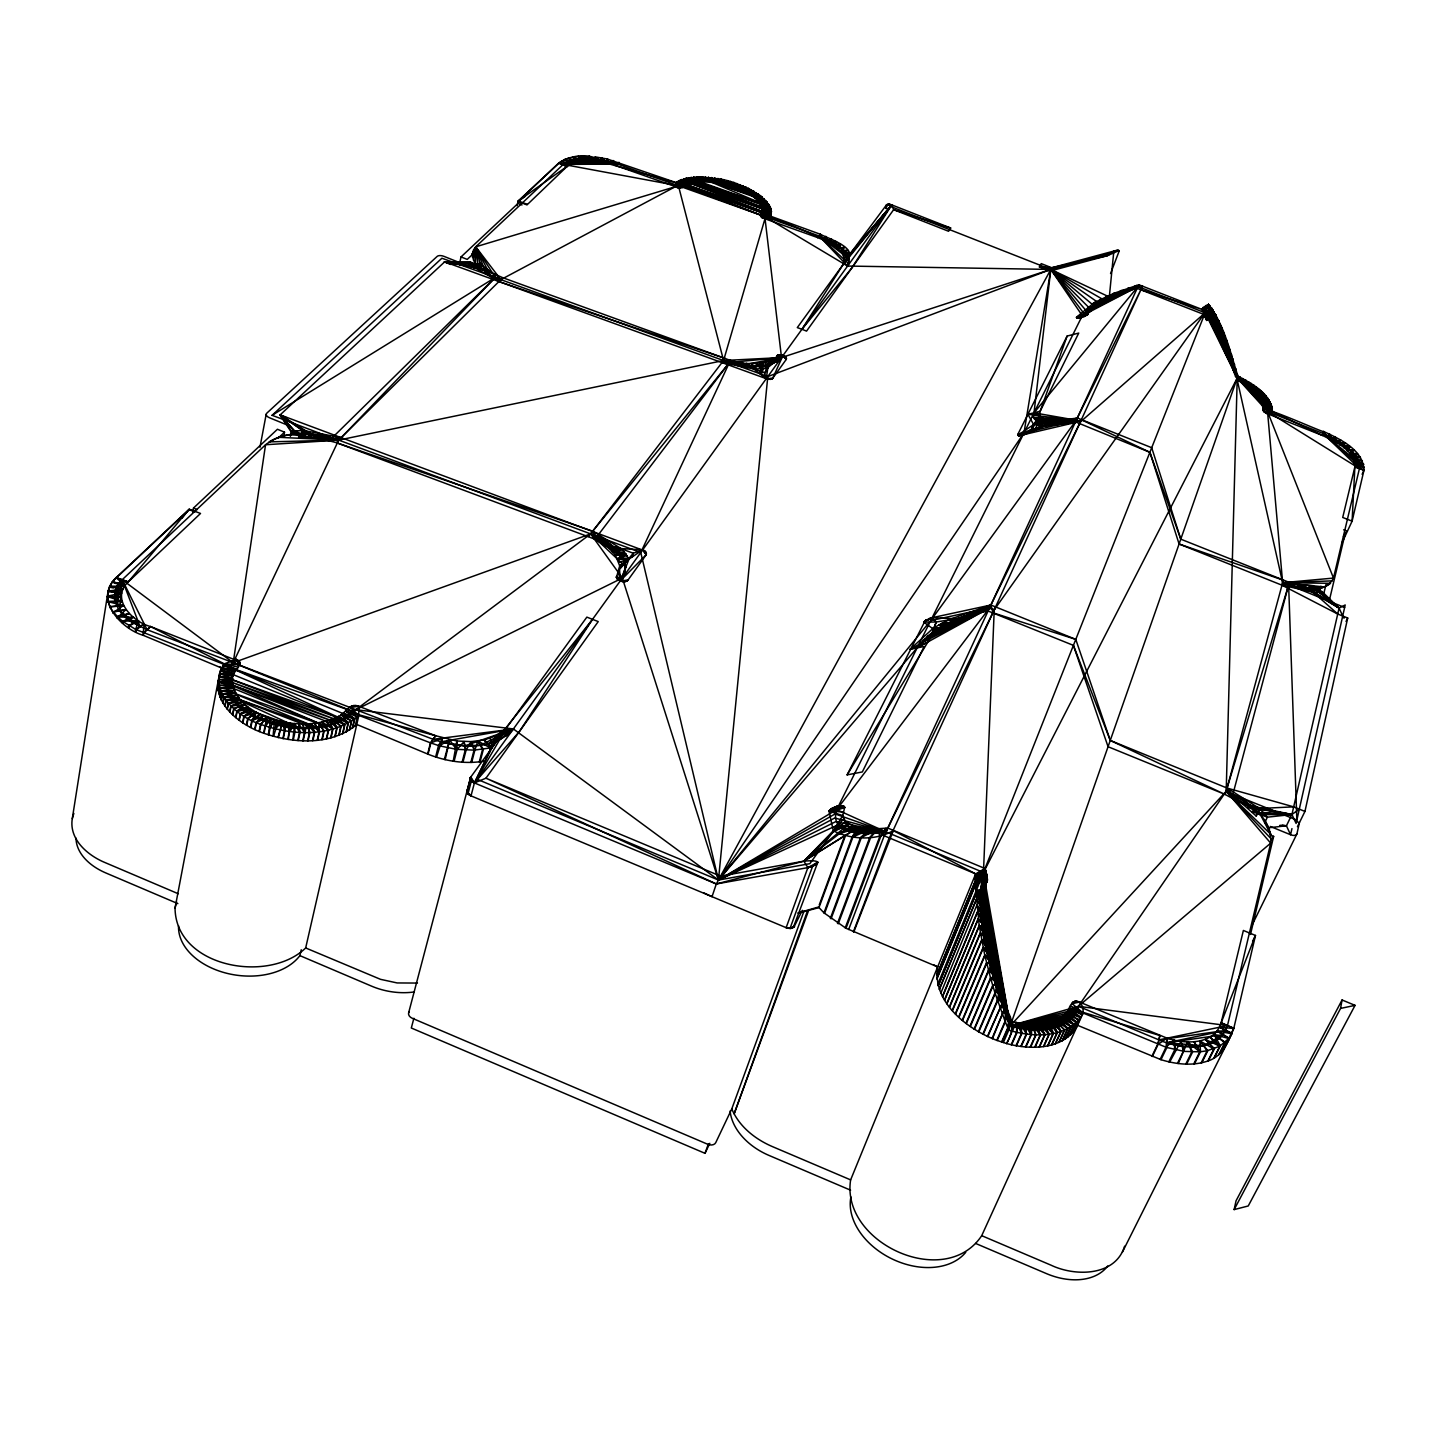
<?xml version="1.0" encoding="UTF-8"?>
<svg xmlns="http://www.w3.org/2000/svg" width="1436" height="1436" viewBox="0 0 1436 1436"><rect width="100%" height="100%" fill="white"/><g stroke="black" fill="none" stroke-linecap="round" stroke-linejoin="round"><path stroke-width="1.5" d="M1003.351 1042.572L1008.772 1030.115L1007.785 1011.698L994.233 970.162L986.658 933.705L984.163 902.741L987.106 876.391M996.781 1040.364L1006.385 1043.469C1012.811 1033.758 1013.942 1021.696 1007.785 1011.698L1005.074 1021.247L996.781 1040.364C967.146 1029.073 932.269 1002.472 937.654 966.913L933.759 964.83M330.298 440.655L341.212 437.621L303.876 430.567L298.616 437.1L317.877 437.926L336.365 442.665L594.253 538.949L608.685 547.888L615.326 554.906L619.706 565.892L616.439 577.434L620.765 581.059L627.64 580.575L646.182 554.763L645.985 552.178M1203.135 307.501C1208.358 330.442 1207.927 317.877 1201.627 309.279L1208.466 304.414L1208.376 318.487L1206.868 320.228M1206.545 319.851L1204.409 314.646L1204.499 306.424L1205.289 317.248L1203.242 307.412M890.625 206.461L1050.811 269.429L1109.31 296.983L1138.012 286.554L1205.145 312.797L1237.222 378.027C1249.858 384.992 1268.885 394.667 1267.521 411.54L1282.653 582.711L1226.2 791.29L1078.382 1006.313C1068.205 1032.681 1033.22 1032.915 1010.316 1025.735L983.463 872.478L886.012 831.911C869.713 835.088 827.962 836.308 836.721 809.617L1082.295 315.687L1089.493 308.166L1109.31 296.983L1113.69 252.539L1050.811 269.429L767.793 376.591L500.859 279.643L490.25 274.976L478.242 266.468L475.567 263.434L475.747 246.812L563.271 164.404C579.282 153.814 600.517 158.911 617.624 164.081L819.076 235.953C830.834 240.817 853.54 249.9 847.581 266.055L764.796 216.585L680.754 183.826L500.859 279.643L338.699 440.098L233.206 662.714C212.061 685.744 240.925 714.464 263.847 720.8C293.213 731.229 332.254 733.509 355.859 709.689L590.645 533.887L723.565 360.526L766.627 213.084L766.716 209.135L764.167 203.481M802.311 910.298L793.982 927.046L790.644 928.446L786.156 927.674L471.008 795.867L474.418 782.925L471.367 780.951L470.38 777.594L586.857 617.121L598.238 621.591L485.942 778.204L474.418 782.925L471.367 780.951L470.272 778.007L471.367 780.951L474.418 782.925L716.313 883.966L807.876 867.631C817.479 865.19 825.233 859.195 803.855 861.169L720.585 876.139L485.942 778.204L716.313 883.966L803.855 861.169L857.723 827.836L870.467 829.218L887.789 828.051L985.024 868.511L987.34 881.076M975.295 875.601L985.024 868.511L987.232 877.306L985.024 868.511L975.672 873.878L974.9 879.047L976.193 890.805L984.198 907.283L976.229 893.587L976.193 890.805L1208.466 304.414C1224.459 325.003 1230.078 351.694 1237.904 376.124L1008.772 1030.115C1033.328 1037.779 1068.905 1038.802 1083.157 1013.062C1083.516 997.248 1070.861 998.433 1068.456 1010.549C1055.209 1027.243 1030.563 1026.56 1011.859 1021.355M1006.385 1043.469C1030.258 1050.183 1064.112 1050.111 1077.574 1025.322L1160.988 1059.678L1166.876 1047.508L1167.019 1038.156L1079.71 1002.131L1074.361 1001.556L1072.189 1003.118M468.818 794.593L471.008 795.867L467.992 793.803L466.88 791.182L467.992 793.803L471.008 795.867L466.915 791.631L470.775 776.84L474.418 782.925L519.455 731.462L592.583 619.275L504.162 730.116L491.974 747.653L474.418 782.925L472.211 781.705M1209.004 318.11L1208.466 304.414L1213.24 320.533L1211.374 307.717L1214.282 321.861L1211.499 307.878L1215.359 323.459L1212.828 309.871L1216.489 325.326L1215.538 314.52L1217.674 327.426L1215.664 314.771L1218.877 329.777L1218.536 320.551L1220.133 332.344L1218.679 320.856L1221.39 335.144L1220.223 324.285L1222.682 338.16L1221.803 327.982L1223.993 341.355L1224.872 335.665L1225.321 344.73L1226.488 339.991L1226.631 348.266L1226.631 340.386L1227.959 351.964L1228.247 344.909L1229.27 355.787L1231.28 353.956L1230.58 359.718L1231.424 354.387L1231.873 363.775L1233.003 359.341L1233.129 367.903L1235.911 369.016L1234.368 372.086L1237.365 374.186L1235.57 376.34C1241.53 386.499 1258.905 389.659 1262.8 403.283C1261.723 408.991 1264.937 417.75 1272.35 411.234C1270.914 393.392 1251.995 383.627 1237.904 376.124L1235.57 376.34C1228.354 359.467 1225.159 327.085 1208.376 318.487L1204.409 314.646L1137.186 288.367C1117.28 293.141 1098.953 303.068 1084.306 316.566M1227.959 351.964L1228.103 344.478M761.277 217.123C758.908 213.425 765.657 207.358 759.931 203.248C750.561 191.526 735.376 186.411 721.231 183.108L721.321 179.177L699.494 176.861L686.121 178.297L675.853 182.731L601.666 161.837C590.447 152.234 570.882 155.052 558.945 162.86L518.199 201.04L517.068 205.725M1006.815 1043.595L1012.272 1031.156L1012.452 1021.534L1011.824 1031.03M1016.652 1027.404L1010.316 1025.735C992.043 977.629 973.393 924.335 983.463 872.478L1237.222 378.027L1222.216 332.972L1214.066 316.62L1208.645 310.75L1205.666 311.738L994.233 609.833L886.012 831.911L874.111 833.167M1263.195 404.683L1272.027 406.962L1263.195 404.683L1272.332 408.614L1263.429 406.029L1272.35 408.775L1263.483 407.339L1322.359 435.431L1323.884 431.59L1327.223 437.513L1329.736 434.103L1331.782 439.793L1335.39 436.939L1336.108 442.27L1345.263 442.988L1340.147 444.909L1349.858 446.434L1343.809 447.691L1350.271 446.775L1347.04 450.563L1354.274 450.348L1349.804 453.453L1360.179 457.169L1352.012 456.343L1360.413 457.528L1353.645 459.161L1363.608 464.079L1354.687 461.871L1364.182 467.274L1355.099 464.42L1363.967 470.218L1354.884 466.844L1342.714 517.463L1352.102 521.178L1363.949 470.362C1363.428 449.647 1339.878 439.075 1323.597 431.464C1326.685 434.444 1246.251 397.431 1266.893 413.514L1322.359 435.431C1335.498 441.57 1354.579 450.096 1354.884 466.844L1352.102 521.178L1341.673 543.472M238.789 660.829L236.312 659.375L224.285 663.827C206.299 690.016 237.263 717.192 260.921 724.444C292.19 735.591 331.931 737.781 358.856 715.397L358.713 706.261L355.554 705.561M483.663 761.206C464.815 764.347 445.25 761.17 427.641 754.026L356.792 724.462C331.213 745.93 293.411 743.561 263.614 733.168C239.902 725.144 208.651 701.522 220.677 673.143M1001.556 1042.015L1007.767 1027.799L1005.074 1021.247L1005.631 1006.169L1000.102 1008.09L987.806 1036.595M983.463 872.478L994.233 609.833L989.512 607.913L930.69 620.603L718.449 880.053L477.075 779.245M1025.95 1046.952L1031.461 1034.548L1031.892 1024.568L1040.256 1034.817L1034.728 1047.221M1077.323 318.02L1076.587 317.159L1094.501 302.493L1113.833 293.321L1138.856 284.741L1201.627 309.279L1141.099 289.785L1138.856 284.741L884.217 835.788L848.658 929.523M1229.701 349.145L1229.27 355.787L1229.844 349.576M453.22 761.188L456.863 741.012L435.646 735.717L358.713 706.261C348.553 702.078 344.532 716.115 335.468 717.659C315.076 726.436 291.508 725.36 270.704 718.61C253.687 712.741 233.368 700.768 232.596 680.646C229.957 672.802 242.181 667.758 239.13 661.188M288.295 739.45L290.593 723.134L287.828 739.396M433.151 739.307L513.388 728.95C493.607 751.1 458.766 748.389 433.151 739.307L147.082 629.704L133.763 623.206L119.655 610.713L122.204 579.731L265.552 444.747C286.231 428.951 315.453 432.326 338.699 440.098L640.761 552.537L718.449 880.053L809.832 863.682L837.816 824.964L886.012 831.911L836.721 809.617L718.449 880.053L513.388 728.95L355.859 709.689L622.344 578.044C633.402 560.004 612.041 542.898 597.017 536.525L729.452 362.464L781.525 357.564L1050.811 269.429L1103.494 299.765L1138.012 286.554L1034.01 412.814L1033.364 417.517C1043.954 428.664 1062.873 421.645 1076.264 420.209L1080.339 421.987L1205.145 312.797M219.493 666.663L223.352 668.763L143.385 635.376C120.875 628.806 93.645 599.009 116.083 577.685L128.235 581.903L200.537 513.46L189.211 509.188L128.235 581.903C110.033 598.83 132.597 622.021 150.565 626.545L239.435 661.565M842.106 805.686L844.673 807.247L842.788 815.612L845.553 821.805L857.723 827.836L852.158 836.865L823.977 912.847L846.001 928.266L937.654 966.913M143.008 635.215L144.156 623.762L135.666 629.417L135.325 631.553M123.442 615.129L133.763 623.206C117.985 615.811 106.461 592.906 122.204 579.731L233.206 662.714L353.848 711.915L343.294 719.598L225.883 677.361L227.211 672.192L233.206 662.714L590.645 533.887L623.188 558.514L625.611 566.735L624.355 574.49M239.848 664.24L239.686 661.942L236.312 659.375L239.417 664.94L239.991 662.714L238.376 660.506L239.848 664.24L236.312 659.375M107.485 596.82L109.8 586.157L124.95 586.301M1008.772 1030.115L1009.975 1017.029L1007.767 1027.799M1205.666 311.738L1237.222 378.027L1267.521 411.54L1323.059 433.475C1337.742 440.349 1358.959 449.881 1359.425 468.567L1333.488 578.08C1324.118 596.245 1297.839 587.988 1282.653 582.711L1235.175 370.667M724.247 179.823L723.888 183.682L721.321 179.177L724.247 179.823L723.888 183.682L727.46 180.631L734.065 182.569L748.73 188.547L760.613 195.852L770.181 206.784L771.401 211.487L770.27 216.405C768.87 220.408 757.239 215.903 763.431 218.236L817.64 237.586C828.141 241.912 848.604 250.079 843.111 264.547L801.952 329.275L797.285 327.605L850.776 253.992L891.756 204.881L950.686 228.037L948.568 231.268L893.641 209.674L891.756 204.881L889.656 204.361M109.8 586.157L122.886 589.173L108.113 591.04L72.285 818.664C68.874 839.432 87.829 855.497 105.151 862.623L178.279 893.748M767.793 376.591L718.449 880.053L837.816 824.964M766.878 210.5L685.475 181.474L682.172 182.964L766.627 213.084L766.878 210.5L687.377 180.864L680.754 183.826L766.214 214.305L764.796 216.585L781.525 357.564C767.937 370.811 746.056 366.485 729.452 362.464L588.401 536.525M268.299 734.783L270.704 718.61L265.104 725.934L263.614 733.168M786.425 359.018C786.12 356.146 782.44 355.123 779.981 354.907C764.401 365.695 743.004 365.893 725 358.39L498.902 281.564L474.311 267.365L469.716 261.783L444.568 261.819L767.237 379.032L772.406 378.709L786.228 359.449L782.423 355.338M1342.714 616.026L1339.088 608.056L1313.707 592.206L1313.366 585.673L1313.204 592.17L1337.724 614.016L1347.704 618.019L1304.947 811.43L1297.444 826.705M1160.988 1059.678C1176.03 1064.309 1192.706 1066.266 1207.855 1060.989C1222.467 1056.573 1228.552 1041.441 1233.757 1028.481L1221.156 1022.809L1243.379 930.456L1255.477 935.446L1221.156 1022.809C1214.3 1045.031 1185.077 1044.403 1167.019 1038.156L1166.014 1047.221L1160.126 1059.391M833.472 242.576L824.192 237.945L841.011 247.854L848.927 258.839L819.076 235.953L848.748 263.847L848.927 258.839L846.289 253.382L841.011 247.854L819.076 235.953L847.581 266.055L1050.811 269.429L1034.01 412.814L1076.264 420.209L1141.782 287.918L891.325 834.352M1233.793 366.018L1237.222 378.027L1226.2 791.29C1246.807 800.426 1272.96 817.533 1270.698 843.147L1227.475 1025.573C1218.087 1053.36 1180.518 1049.375 1158.906 1039.879L1078.382 1006.313L1010.316 1025.735L1006.492 1016.616M219.475 675.925L220.516 670.666L233.942 673.592L220.426 670.917L233.224 675.889L219.6 673.466L175.048 908.037C175.569 967.379 268.568 984.019 305.671 947.957L358.856 715.397L349.792 707.23L353.633 705.579L358.713 706.261L349.792 707.23M233.206 662.714L265.552 444.747L338.699 440.098L723.565 360.526L781.525 357.564L776.517 361.89M768.781 361.28L766.268 378.691L772.568 378.512L782.997 355.536L783.823 355.913M1207.82 319.151L1204.409 314.646L1205.791 305.599M475.567 263.434L473.629 260.383L475.747 246.812L678.438 185.782L723.565 360.526M107.503 597.34L107.61 596.12L121.611 593.104L108.113 591.04M108.149 602.133L107.61 596.622L121.288 597.179L107.61 596.12M108.274 602.671L108.274 601.289L121.898 601.343L121.719 602.492M113.282 587.97L109.495 587.144L112.618 581.544L125.076 585.457L116.083 577.685L189.211 509.188L182.031 518.109M109.98 607.5L108.418 601.81L121.898 601.343L107.61 596.622M110.231 608.02L110.141 606.477L123.46 605.489L112.977 612.795M112.546 582.011L116.298 577.487L128.235 581.903M1019.147 435.718L1075.169 422.579L1075.833 418.289L1077.287 417.966L1151.708 447.709L1180.769 539.164L1288.648 582.136L1299.185 584.847L1313.366 585.673M113.336 613.316L110.392 606.997L123.46 605.489L108.418 601.81M117.088 617.947L125.955 609.582L113.175 611.592M117.555 618.431L117.788 616.995L113.534 612.077L125.955 609.582M122.239 622.847L122.509 621.196L117.788 616.995L129.33 613.513L117.321 616.529M122.814 623.314L123.083 621.644L133.548 617.229L117.788 616.995M128.36 627.406L128.666 625.522L138.52 620.675L135.666 629.417L236.132 669.158L221.736 667.919L220.982 671.474M129.007 627.837L129.33 625.916L138.52 620.675L122.509 621.196L133.548 617.229M622.344 578.044L625.611 566.735L590.645 533.887L622.344 578.044L718.449 880.053L1023.958 433.026L1050.811 269.429L1098.181 302.583L1138.012 286.554L1082.295 315.687L1050.811 269.429L1093.496 305.401L1138.012 286.554L1128.983 289.318M136.043 631.93L136.402 629.776L144.156 623.762M1207.568 304.755L1204.409 314.646L1205.935 305.527M143.385 635.376L143.797 632.971L150.565 626.545L224.285 663.827L237.604 667.058M1272.027 406.962L1262.8 403.283L1270.896 403.642L1262.226 401.847L1269.998 401.865L1261.49 400.375L1269.909 401.685L1260.611 398.885L1267.629 398.185L1259.552 397.377L1267.503 398.023L1258.349 395.851L1266.013 396.174L1257.003 394.326L1262.693 392.602L1255.495 392.8L1262.513 392.441L1253.879 391.274L1260.521 390.592L1252.12 389.784L1258.367 388.761L1250.235 388.294L1256.069 386.948L1248.261 386.84L1253.628 385.171L1246.161 385.404L1248.638 381.904L1243.971 384.022L1248.405 381.743L1241.709 382.676L1243.02 378.673L1239.358 381.384L1240.076 377.165L1236.935 380.127L1239.807 377.022L1236.558 379.948M1009.975 1017.029L1008.018 1028.373L1002.005 1042.159M192.747 512.257L193.483 508.057L277.435 429.256L284.525 432.164L283.664 436.562M1234.152 1209.597L1340.56 1008.413L1342.068 999.977L1355.063 1005.362L1248.243 1205.971L1234.152 1209.597L1236.037 1200.819L1342.068 999.977M982.834 1034.135L997.392 1000.246L999.564 988.596L994.986 992.886L978.383 1031.676M289.498 731.516L286.518 722.541L283.323 738.625M1110.549 273.54L1119.147 251.085L1117.782 250.331M259.97 447.224L266.199 414.25M217.769 684.721L218.739 679.551L232.596 680.646L218.972 676.607L232.776 678.241L219.546 673.735L233.224 675.889M217.841 687.754L218.81 682.244L232.596 680.646L218.757 679.282M218.182 690.536L219.205 685.241L233.009 685.51L219.905 688.239L218.972 693.911M218.236 690.824L219.241 685.51L233.009 685.51L218.828 682.513L232.668 683.069L218.81 682.244M222.49 668.799L223.118 665.496L236.132 669.158L223.262 665.263L222.634 668.566M219.905 696.729L220.947 691.255L233.619 687.97L219.905 688.239M220.013 697.016L221.072 691.524L234.499 690.411L222.311 694.234L221.252 699.817M221.377 700.086L222.454 694.503L235.63 692.852L223.998 697.196L222.903 702.886M1152.318 1056.519L1158.17 1044.331L1159.857 1035.518L1069.874 1008.359L1080.68 1017.37L1074.918 1029.863M223.065 703.155L224.16 697.465L237.03 695.275L223.998 697.196M224.86 705.902L225.99 700.122L238.681 697.645L224.16 697.465M225.057 706.189L226.17 700.373L238.681 697.645M227.139 708.881L228.27 702.994L240.566 699.978L226.17 700.373M227.355 709.151L228.503 703.245L240.566 699.978M229.688 711.807L230.855 705.776L242.702 702.258L228.503 703.245M229.939 712.076L231.106 706.027L242.702 702.258M232.524 714.643L233.727 708.504L245.053 704.466L236.868 711.125L235.63 717.408M232.794 714.913L233.996 708.738L245.053 704.466L231.106 706.027M290.359 436.347L291.4 431.087L280.02 414.842L644.638 550.868M235.935 717.641L237.155 711.358L247.62 706.602L236.868 711.125M294.667 431.662L280.02 414.842L317.302 437.854M295.403 431.644L280.02 414.842L303.211 430.531L324.159 439.075L341.212 437.621M175.048 908.037L176.592 901.952M239.004 720.046L240.261 713.656L250.403 708.648L237.155 711.358M239.309 720.28L240.584 713.871L250.403 708.648M242.594 722.595L243.887 716.043L253.382 710.605L240.584 713.871M242.935 722.811L244.246 716.259L253.382 710.605M302.242 431.644L302.457 430.531L280.02 414.842M769.122 361.172L767.704 368.298L764.49 372.732L766.268 378.691L746.505 363.308M302.996 431.662L303.211 430.531L291.4 431.087L305.24 436.885L303.876 430.567L317.877 437.926M303.66 431.715L303.876 430.567L311.54 437.19M246.418 725L247.764 718.323L256.541 712.435L251.821 720.459L250.456 727.262M246.777 725.216L248.123 718.521L256.541 712.435L244.246 716.259M250.833 727.478L252.215 720.657L259.862 714.177L251.821 720.459M254.693 729.398L256.093 722.452L263.344 715.792L252.215 720.657M255.069 729.578L256.488 722.613L263.344 715.792M72.285 818.664L73.864 813.386M147.082 629.704L122.204 579.731L116.854 606.118L118.757 583.608L114.826 592.206M259.072 731.355L260.526 724.283L266.97 717.264L265.104 725.934M259.485 731.534L260.921 724.444L266.97 717.264L256.488 722.613M1231.873 363.775L1232.86 358.874M115.113 601.451L118.757 583.608L114.431 596.784M264.044 733.311L265.516 726.077L270.704 718.61M268.729 734.927L270.237 727.549L274.545 719.831L273.073 736.219M273.504 736.345L278.476 720.89L274.617 728.734M277.938 737.476L282.461 721.787L284.49 730.78L282.874 738.535M278.387 737.583L282.461 721.787L275.066 728.842M292.818 740.043L294.685 723.565L299.532 732.378L297.808 740.491M293.267 740.096L294.972 732.091L294.685 723.565L289.964 731.57M298.257 740.527L299.998 732.396L298.778 723.834L304.522 732.504L302.763 740.725M303.211 740.743L306.855 723.87L314.322 732.145L312.492 740.581M307.663 740.761L309.458 732.432L306.855 723.87L309.907 732.414L308.094 740.761M312.922 740.563L314.771 732.127L310.822 723.636L319.097 731.678L317.23 740.204M317.643 740.15L319.528 731.624L318.487 722.703L328.252 730.134L326.331 738.822M321.844 739.612L323.746 730.996L318.487 722.703L324.159 730.924L322.256 739.558M326.726 738.75L328.664 730.044L322.167 721.985L332.613 729.075L330.657 737.835M331.052 737.745L332.99 728.967L329.131 720.118L337.155 727.711L335.18 736.542M334.821 736.668L336.796 727.837L329.131 720.118M338.77 735.304L340.763 726.419L332.398 718.951L337.155 727.711M339.129 735.16L341.122 726.275L332.398 718.951L344.55 724.821L342.522 733.76M342.863 733.616L344.873 724.677L335.468 717.659L348.086 723.062L346.058 732.037M346.363 731.875L348.392 722.9L341.068 714.679L354.441 719.113L352.376 728.142M1291.951 828.59L1290.551 834.729L1270.286 826.454M349.343 730.17L351.389 721.159L341.068 714.679L351.676 720.98L349.63 729.991M178.549 925.771A64.243 43.457 8.2 0 0 227.121 973.375A64.243 43.457 8.2 0 0 299.891 955.622L301.237 949.752M352.646 727.944L354.692 718.915L345.825 711.215L435.646 735.717L430.854 742.986L428.054 754.187M459.664 262.914L461.028 256.936L518.073 203.391L522.022 204.971M355.159 725.97L357.456 716.708L345.825 711.215L357.223 716.923M470.721 263.398L444.568 261.819L474.311 267.365L480.145 263.075L478.242 264.888L470.541 264.242L482.675 266.001L493.374 273.558L502.959 277.776L725 358.39L721.967 362.608L754.241 369.016L766.716 368.46L782.997 355.536L784.235 356.128M473.413 267.778L478.242 264.888L469.716 261.783M473.754 268.119L478.242 264.888L444.568 261.819L473.988 267.096M1250.487 934.441L1273.642 836.362L1269.855 834.819M1329.467 599.925L1345.37 532.577L1343.486 536.579M573.395 157.511L579.085 161.209L567.543 166.002L526.976 204.917L518.109 201.399L558.855 163.219C564.761 159.109 573.861 154.137 579.085 161.209L596.802 161.119L595.599 156.937L607.123 158.983L684.81 185.549L698.758 181.439L721.231 183.108L721.034 179.123M1007.785 1011.698L1005.326 1021.858L997.212 1040.526M1323.436 595.132L1326.056 584.29M1159.857 1035.518L1157.757 1044.169L1151.887 1056.34M1319.415 592.637L1320.958 586.265M284.49 730.78L286.518 722.541M558.981 163.112L565.694 165.948L558.855 163.219L569.518 165.05M561.314 161.353L569.679 164.368L564.581 159.737M561.62 161.191L569.679 164.368M1042.536 418.576L1017.783 435.287L1019.578 435.736L1017.747 434.534L1067.128 336.06L1078.723 333.08L1040.185 411.234L1039.61 415.489C1048.459 425.074 1064.489 419.312 1075.833 418.289M564.94 159.593L572.156 163.74M568.476 158.463L575.298 162.735M568.889 158.355L575.477 161.981L573.072 157.027M567.382 166.666L559.071 162.753M427.641 754.026L430.441 742.843L435.646 735.717M831.965 808.36L828.985 811.053L833.293 830.816C851.297 839.791 875.834 840.922 893.3 830.582L975.672 873.878L850.633 1179.889C840.545 1242.912 944.978 1290.802 981.703 1235.678L1083.157 1013.062L1072.01 1003.495L1073.446 1001.933M582.872 161.64L578.026 156.416L587.432 160.545L589.101 156.327L592.027 160.688L595.007 156.865L596.802 161.119M583.213 156.973L587.432 160.545L583.949 156.183L578.367 157.045M435.629 756.987L438.501 745.571L442.647 738.068L430.854 742.986L358.856 715.397L347.889 709.312M436.472 757.257L442.647 738.068M589.101 156.327L588.868 157.278L583.752 156.991M589.424 157.332L589.675 156.362L592.027 160.688M444.334 759.447L449.683 739.809L456.271 749.305L474.06 750.13L491.345 747.833L484.291 739.899L471.08 741.622L456.863 741.012L457.151 749.413L454.081 761.313M445.196 759.644L449.683 739.809L439.362 745.805L430.854 742.986M770.199 213.461L771.204 209.871L761.906 207.089L770.791 208.346L761.421 205.833L770.181 206.784L760.757 204.54L769.373 205.222L759.931 203.248L767.255 202.189L758.962 201.938L765.855 200.591L757.813 200.627L764.293 198.994L756.521 199.317L764.131 198.85L755.085 198.024L762.354 197.27L753.505 196.75L760.416 195.709L751.782 195.493L758.316 194.183L749.951 194.255L753.9 191.347L747.994 193.052L753.667 191.221L745.912 191.886L748.73 188.547L743.74 190.755L745.984 187.218L741.479 189.678L745.715 187.111L739.145 188.637L742.861 185.854L736.722 187.667L739.899 184.652L734.245 186.734L734.065 182.569L731.696 185.872L730.924 181.6L729.129 185.082L730.637 181.51L726.508 184.346L727.46 180.631L724.534 179.895M600.733 159.019L601.056 157.745L601.666 161.837L601.648 157.852L606.548 162.86L613.1 160.563L612.669 162.214M601.325 159.145L601.648 157.852M606.746 160.455L607.123 158.983L606.548 162.86L607.715 159.127L607.32 160.617M462.105 762.193L465.228 750.095L464.025 741.604L457.151 749.413M462.966 762.247L466.108 750.13L471.08 741.622L474.903 750.095L471.69 762.408M470.846 762.426L474.06 750.13L471.08 741.622M1005.074 1021.247L994.986 992.886L997.697 982.511L990.696 978.544L984.737 954.994L979.173 925.448L976.229 893.587L938.282 985.904M408.668 1012.703L470.775 776.84M466.915 791.631L467.992 793.803L471.367 780.951L470.38 777.594L474.418 782.925L891.756 204.881L888.094 204.307M479.265 761.906L482.55 749.43L477.865 741.048L474.903 750.095M480.073 761.798L483.376 749.323L477.865 741.048L490.591 748.012L489.479 752.213M413.891 1018.268L411.306 1027.996L705.004 1153.323L709.797 1143.307M1256.141 810.371L1245.407 801.647L1232.878 794.305L1288.63 584.883C1302.039 588.365 1318.571 592.529 1330.562 583.303L1282.653 582.711L1300.477 587.916L1324.746 586.983L1282.653 582.711L1333.488 578.08L1267.521 411.54L1359.425 468.567L1323.059 433.475L1350.576 450.365L1359.192 463.056L1323.059 433.475L1359.659 465.928M632.163 557.132L633.294 553.237L642.718 549.808L646.182 554.763L620.298 580.88L619.149 580.359M770.36 214.969L771.401 211.361L762.354 209.566L771.222 209.997L762.211 208.346L771.204 209.871M770.324 216.441L771.365 212.797L762.319 210.751L771.132 214.215L762.121 211.882L771.114 214.341L761.744 212.995L820.369 234.265C829.38 239.202 862.569 248.984 844.206 262.501M1344.634 607.5L1288.63 584.883L1225.141 794.467L1242.445 803.801L1256.285 816.151L1259.498 808.486L1293.674 806.852L1304.947 811.43M1204.409 314.646L1207.407 304.809M759.662 373.198L760.954 368.98L756.61 363.559L755.408 369.07L751.674 363.631L754.241 369.016L764.49 372.732M760.254 373.18L761.547 368.962L756.61 363.559L763.288 368.783L761.995 373.019M495.582 735.968L491.974 747.653L484.291 739.899L495.582 735.968L504.162 730.116M765.406 372.732L766.716 368.46L761.224 363.129L763.288 368.783M500.859 279.643L475.747 246.812L472.121 254.477L473.629 260.383M472.48 257.385L475.747 246.812L495.348 277.435L336.365 442.665L592.709 531.194L621.644 548.893L633.294 553.237L619.544 569.428L620.298 580.88L621.914 581.383M1322.359 435.431L1323.597 431.464M1124.621 1246.179C1115.359 1276.46 1075.259 1276.658 1051.296 1265.295L981.703 1235.678M1234.404 363.9L1233.129 367.903L1234.529 364.367M299.119 437.047L302.457 430.531M1142.32 285.997L1141.099 289.785L1142.607 286.105M885.671 208.435L886.927 204.576L891.756 204.881L851.961 267.796L801.952 329.275L806.547 331.124L893.641 209.674L950.686 228.037M886.191 208.274L887.448 204.397L891.756 204.881L843.111 264.547M1075.779 639.379L993.066 612.831L990.876 605.005L970.987 616.188L936.254 622.021L929.379 639.558L847.132 774.884L862.336 771.94L924.192 646.451L910.047 649.359L933.167 628.286L941.334 623.619L951.206 618.808L990.876 605.005L1075.779 639.379L1110.261 740.438L1225.141 794.467L1108.071 746.72L1073.41 645.374L988.094 611.018C958.566 616.277 935.698 636.058 910.047 649.359L926.346 643.023M726.508 184.346L727.747 180.703M1039.377 266.97L1049.895 271.099L1107.407 255.68L1114.515 250.869L1119.2 250.779L1115.054 250.744L1051.726 267.76L1039.377 266.97L1041.244 263.632L1051.726 267.76L1107.407 255.68L1119.039 250.546M1227.762 1040.472L1222.844 1050.596M1178.274 1063.52L1187.608 1041.89L1199.742 1051.834L1207.138 1050.793L1219.792 1046.198L1229.198 1038.12L1217.207 1031.03L1231.855 1033.794L1219.595 1027.207L1233.757 1028.481L1255.477 935.446L1252.587 941.298M1067.128 336.06L1040.185 411.234L1027.889 414.322L1033.615 424.553L1044.528 426.061L1075.169 422.579L1081.523 419.815L1149.895 452.304L1180.769 539.164M705.004 1153.323L708.433 1143.864M793.246 927.638L817.802 862.264L807.876 867.631L786.156 927.674L791.236 928.374L794.485 926.31L790.015 928.464L786.156 927.674L788.741 928.374M1079.818 317.877L1076.533 317.338L1091.557 309.871L1093.514 303.068L1102.166 302.511L1099.797 299.675L1106.905 299.998L1100.407 299.37L1112.11 297.521L1113.133 293.608L1117.693 295.116L1113.833 293.321L1123.58 292.818L1121.157 290.485L1129.647 290.682L1135.625 285.674L1135.84 288.744L1136.379 285.441L1137.186 288.367M409.08 1011.895A6.462 4.541 12.1 0 0 412.311 1018.303L707.769 1144.295A6.48 4.667 20.4 0 0 715.756 1142.607L731.786 1108.897L803.98 911.124M807.553 910.675L734.155 1113.815L808.935 909.634M819.238 904.931L844.799 835.608L857.723 827.836L839.145 833.867L803.855 861.169L807.876 867.631L814.086 865.459L817.802 862.264L812.632 866.177L807.876 867.631L811.071 866.788M845.481 835.752L818.969 907.624L798.254 913.152M824.569 913.404L852.93 836.955L863.682 828.805L852.158 836.865M933.974 628.124L936.254 622.021L932.143 617.695L925.699 620.244M830.349 918.34L860.541 837.439L870.467 829.218L852.93 836.955M831.031 918.843L861.42 837.457L870.467 829.218M837.475 923.366L869.803 837.296L877.934 829.057L879.801 836.434L845.212 927.871M838.211 923.833L870.755 837.242L877.934 829.057L861.42 837.457M1031.263 430.8L1033.615 424.553L1039.61 415.489L1027.889 414.322L1039.449 413.514M1031.533 430.926L1033.902 424.661L1045.246 419.635L1036.882 425.307L1035.302 429.49M1031.892 431.069L1034.279 424.787L1045.246 419.635L1033.615 424.553L1031.281 429.274L1022.845 435.27L1017.783 435.287M846.001 928.266L880.806 836.308L885.958 828.321L879.801 836.434M853.415 931.749L889.117 838.05L893.3 830.582L853.828 931.928M1255.997 815.774L1259.964 808.917L1291.933 814.499L1299.311 809.132M936.703 975.206L974.847 882.009L985.024 868.511L986.263 872.46M936.703 975.511L974.865 882.296L985.024 868.511L987.124 882.081L985.024 868.511L975.241 875.888M936.882 978.598L975.098 885.348L985.024 868.511L986.227 884.755M936.918 978.921L975.134 885.653L985.024 868.511L985.527 887.663L976.193 890.805L937.852 984.163M938.193 985.581L976.211 893.066L984.198 907.283M939.306 989.153L976.426 898.972L984.396 912.111L976.839 905.183L940.867 993.048M939.431 989.476L976.462 899.528L984.396 912.111L976.229 893.587M942.447 996.315L977.431 911.698L985.222 922.504L976.893 905.775L984.737 917.191L976.839 905.183M942.626 996.638L977.503 912.291L985.222 922.504M944.475 999.887L978.221 918.448L985.868 928.015L979.173 925.448L946.773 1003.441M944.673 1000.21L978.293 919.076L985.868 928.015L977.503 912.291M946.988 1003.764L979.28 926.094L986.658 933.705L979.173 925.448M771.06 360.256L767.704 368.298L761.224 363.129L767.255 368.388M949.34 1006.941L980.321 932.628L987.591 939.557L981.632 939.97L952.194 1010.405M949.591 1007.264L980.429 933.292L987.591 939.557L979.28 926.094M952.463 1010.711L981.757 940.634L988.668 945.534L981.632 939.97M955.299 1013.78L983.104 947.437L989.871 951.619L981.757 940.634M955.586 1014.085L983.247 948.119L989.871 951.619M993.066 612.831L995.579 606.907M958.638 1017.065L984.737 954.994L991.217 957.758L983.247 948.119M958.943 1017.37L984.899 955.676L991.217 957.758M962.192 1020.26L986.514 962.605L992.671 963.951L988.453 970.233L965.961 1023.33M962.533 1020.529L986.694 963.287L992.671 963.951L984.899 955.676M966.32 1023.599L988.632 970.933L994.233 970.162L988.453 970.233M969.946 1026.255L990.517 977.844L995.92 976.372L988.632 970.933M970.305 1026.525L990.696 978.544L995.92 976.372M974.093 1029.038L992.689 985.419L997.697 982.511L992.904 986.101L974.47 1029.289M978.796 1031.91L995.202 993.568L999.564 988.596M983.247 1034.351L997.607 1000.91L1001.52 994.592L997.392 1000.246M987.394 1036.397L1003.549 1000.443L997.607 1000.91M992.043 1038.479L1005.631 1006.169L992.473 1038.659M760.416 215.095L763.431 218.236C744.692 205.563 820.746 236.384 817.64 237.586L820.638 234.373L822.343 239.417L826.292 236.599L826.633 241.392L836.075 241.481L830.618 243.564L840.545 244.317L834.19 245.843L840.957 244.605L837.332 248.249L844.835 247.584L839.952 250.708L850.399 253.436L891.756 204.881L886.55 204.809L850.399 253.436L842.017 253.185L850.776 253.992L844.601 260.347M1011.213 1044.69L1016.67 1032.251L1016.401 1022.522L1012.272 1031.156M1011.644 1044.78L1017.101 1032.358L1016.401 1022.522L1021.499 1033.238L1016.024 1045.659M1016.455 1045.749L1021.929 1033.328L1020.332 1023.33L1026.291 1033.992L1020.799 1046.413M1021.229 1046.467L1026.722 1034.064L1024.245 1023.94L1031.03 1034.512L1025.519 1046.916M1030.168 1047.185L1035.697 1034.8L1031.892 1024.568L1036.11 1034.8L1030.599 1047.203M1035.123 1047.203L1040.651 1034.817L1035.607 1024.604L1044.69 1034.62L1039.143 1047.006M1039.538 1046.97L1045.085 1034.584L1039.215 1024.424L1048.98 1034.171L1043.433 1046.539M1000.102 1008.09L1003.549 1000.443M1043.81 1046.485L1049.375 1034.117L1042.716 1024.065L1053.127 1033.489L1047.562 1045.839M1047.921 1045.767L1053.486 1033.417L1049.321 1022.755L1057.435 1032.466L1051.87 1044.816M975.744 889.063L985.024 868.511L974.918 878.76M1051.511 1044.923L1057.075 1032.556L1049.321 1022.755M1055.263 1043.757L1060.845 1031.425L1052.391 1021.822L1057.435 1032.466M1055.604 1043.649L1061.186 1031.299L1055.298 1020.691L1067.72 1028.463L1062.137 1040.777M1058.817 1042.374L1064.399 1030.043L1055.298 1020.691L1064.704 1029.917L1059.122 1042.249M1062.425 1040.633L1068.007 1028.302L1058.009 1019.398L1070.807 1026.668L1065.225 1038.982M1065.494 1038.802L1071.077 1026.489L1060.522 1017.944L1073.643 1024.676L1062.837 1016.311L1073.895 1024.478L1068.043 1036.972M1070.61 1034.782L1076.21 1022.486L1064.938 1014.534L1073.895 1024.478M1070.843 1034.566L1076.426 1022.288L1066.822 1012.613L1080.5 1017.603L1068.456 1010.549L1080.68 1017.37M1072.907 1032.412L1078.508 1020.134L1066.822 1012.613L1078.687 1019.901L1073.105 1032.179M975.672 888.758L985.024 868.511L974.9 879.047M1362.118 474.311L1363.967 470.218L1354.884 466.844M640.761 552.537L729.452 362.464C746.343 366.539 767.362 370.416 781.525 357.564L741.55 365.211M473.772 249.146L472.121 254.477L475.747 246.812L490.25 274.976M1346.035 621.519L1347.704 618.019M491.345 747.833L474.418 782.925L507.357 726.508M1264.667 822.846L1267.396 817.174L1291.933 814.499L1339.088 608.056L1345.191 604.969L1296.098 823.42L1291.933 814.499L1242.912 804.142M679.102 187.901L616.188 165.696L618.934 162.43L611.377 164.135L613.1 160.563M1271.811 840.114L1273.642 836.362M989.512 607.913L1080.339 421.987L1076.192 420.335L1023.958 433.026M1168.832 1061.832L1174.756 1049.68L1174.002 1040.077L1166.014 1047.221L1083.157 1013.062L1071.041 1006.044M1169.694 1062.012L1180.913 1041.333L1184.233 1051.385L1199.742 1051.834L1193.747 1063.95M1295.667 821.159L1299.418 822.684L1296.959 833.706A6.139 3.339 26.3 0 1 1290.551 834.729L1286.423 825.79L1291.018 816.384M1177.448 1063.412L1183.39 1051.278L1180.913 1041.333M1251.743 925.771L1296.852 834.029M1185.795 1064.112L1191.772 1051.996L1187.608 1041.89L1192.58 1052.014L1186.603 1064.148M1194.501 1063.879L1200.496 1051.762L1199.886 1040.885L1213.869 1048.908L1207.855 1060.989M1201.142 1062.891L1207.138 1050.793L1199.886 1040.885L1207.838 1050.649L1201.824 1062.748M1208.466 1060.755L1214.497 1048.675L1205.253 1039.359L1219.792 1046.198L1213.779 1058.26M847.132 774.884L925.215 620.549M1214.3 1057.955L1220.331 1045.893L1213.994 1034.387L1228.857 1038.569L1217.207 1031.03M1218.787 1054.778L1224.818 1042.733L1213.994 1034.387L1225.267 1042.357L1219.236 1054.383M1229.755 1036.487L1233.847 1028.212L1221.156 1022.809M1122.449 1252.03L1232.088 1033.292L1219.595 1027.207M1079.298 424.23L1081.523 419.815M294.865 430.728L301.111 434.695L303.211 430.531M467.418 789.585L467.992 793.803M1327.223 437.513L1329.162 433.851M1051.726 267.76L716.313 883.966L712.023 896.674L703.909 892.941M500.249 733.257L491.974 747.653L490.232 738.194M731.696 185.872L733.778 182.48M269.806 727.424L274.545 719.831M844.799 835.608L803.855 861.169L833.293 830.816L842.788 815.612L828.985 811.053L835.555 806.727L843.955 806.188M865.711 833.347L886.012 831.911L835.662 821.679L718.449 880.053L917.137 647.869C933.669 624.714 963.341 615.775 989.44 608.074L994.233 609.833M1234.368 372.086L1236.037 369.483M817.264 863.054L817.802 862.264L812.632 866.177L790.015 928.464L794.485 926.31M611.377 164.135L613.693 160.724M986.406 611.413L990.876 605.005L932.143 617.695L923.707 622.111L938.049 632.432M936.254 622.021L923.707 622.111L926.22 619.921M930.69 620.603L1076.192 420.335M836.721 809.617L989.44 608.074L978.131 611.197M817.64 237.586L820.369 234.265M736.883 183.539L734.245 186.734L737.153 183.628M880.806 836.308L887.789 828.051M803.855 861.169L834.047 831.354L848.568 824.3L833.616 831.085L803.855 861.169L848.568 824.3L833.293 830.816L843.614 818.897M923.707 622.111L931.443 617.857L923.707 622.111L926.794 619.616M829.505 810.299L837.906 806.045L842.663 805.758M616.188 165.696L619.203 162.519M1033.615 424.553L1040.633 417.176M1331.782 439.793L1334.834 436.652M116.011 578.134L189.139 509.618L194.757 511.934M332.111 437.908L495.348 277.435L441.893 258.229L272.086 415.309L332.111 437.908L318.2 434.857L338.699 440.098L269.196 441.875C290.449 428.808 316.046 435.072 338.699 440.098L278.692 437.316M772.191 378.871L766.734 378.871L772.568 378.512L766.734 378.871L771.922 379.032L770.091 379.427M679.533 187.954L684.81 185.549L678.169 181.187L686.085 184.777L679.91 180.326L687.503 184.059L680.072 180.254L689.065 183.431L683.877 178.872L690.77 182.875L684.075 178.818L692.601 182.39L686.318 178.243L694.539 181.995L688.706 177.759L696.604 181.672L693.642 177.131L698.758 181.439L696.388 176.951L701.019 181.295L699.242 176.861L703.353 181.223L702.168 176.879L705.776 181.241L702.455 176.897L708.253 181.349L705.471 177.023L710.784 181.546L708.558 177.256L713.351 181.816L711.717 177.597L715.972 182.157L717.803 178.495L718.592 182.587L718.108 178.549L721.231 183.108M619.598 568.082L629.04 559.071L642.718 549.808L608.685 547.888M505.544 736.435L513.388 728.95L440.78 741.874L456.774 745.176M278.099 438.231L284.525 432.164M473.718 253.292L467.238 259.413L461.028 256.936M480.288 263.309L482.675 266.001L474.311 267.365L493.374 273.558L498.902 281.564L502.959 277.776M452.861 262.178L444.532 261.98L280.002 415.022L291.221 431.949L297.019 434.3M822.343 239.417L825.754 236.366M143.403 632.809L150.565 626.545M1235.57 376.34L1237.509 374.652M1223.131 1034.692L1203.691 1045.803L1182.367 1046.323L1166.732 1042.769L1223.131 1034.692L1215.018 1041.621L1203.691 1045.803L1189.888 1046.952M736.722 187.667L740.168 184.759M1239.358 381.384L1242.75 378.53M1087.016 315.184L1076.838 317.877M833.293 830.816L845.553 821.805M619.706 565.892L629.04 559.071L622.434 549.683L599.548 541.641L592.709 531.194L594.253 538.949M978.652 613.639L990.876 605.005M518.109 201.399L525.396 196.247M830.798 809.132L837.906 806.045L831.354 808.737M1158.17 1044.331L1167.019 1038.156M619.634 565.569L629.04 559.071L617.57 558.568L626.976 555.517L615.326 554.906L624.66 552.339L612.346 551.334L621.644 548.893L604.394 544.639M682.692 187.362L676.948 187.38L682.692 187.362L675.853 182.731L676.948 187.38L679.946 187.99M739.145 188.637L743.13 185.962M1245.622 380.109L1241.709 382.676L1245.874 380.253M844.368 258.049L850.776 253.992L843.506 255.662M1022.845 435.27L1044.528 426.061L1053.037 420.676L1038.677 425.648L1048.765 420.335L1036.882 425.307M1073.877 1001.718L1072.71 1002.454L1079.71 1002.131L1077.215 1001.43M272.086 415.309L495.348 277.435M1340.237 439.721L1336.108 442.27L1340.757 440.026M1044.008 426.061L1053.037 420.676L1043.451 426.043M831.103 238.807L826.633 241.392L831.606 239.058M839.145 833.867L852.661 826.328L838.588 833.652M917.137 647.869L989.44 608.074L969.551 614.052M919.489 644.136L989.44 608.074L961.187 617.247M1038.21 425.577L1048.765 420.335M743.74 190.755L748.479 188.421M1079.316 317.966L1087.806 314.52L1076.587 317.159L1089.421 312.115M922.899 640.241L989.44 608.074L953.199 620.729M1340.56 1008.413L1355.063 1005.362M764.114 365.785L781.525 357.564L753.397 366.342M1288.648 582.136L1281.989 585.206L1179.082 543.993L1149.895 452.304L1069.461 419.438M927.315 636.274L989.44 608.074L945.696 624.427M843.076 812.004L828.985 811.053L844.583 807.912L829.864 809.922L839.432 805.775L844.673 807.247L840.85 805.65L844.673 807.247L843.596 806.009M350.492 706.62L358.713 706.261M932.646 632.253L989.44 608.074L938.803 628.286M1018.77 435.682L1017.747 434.534L1057.955 420.64M751.136 189.785L745.912 191.886L751.369 189.929M1251.061 383.43L1246.161 385.404L1251.312 383.591M1109.31 296.983L1138.012 286.554L1083.857 313.353L1050.811 269.429L1089.493 308.166L1138.012 286.554L1122.18 291.723M464.851 745.858L513.388 728.95L500.302 739.486L487.63 743.92L513.388 728.95L480.414 745.212L464.851 745.858L440.78 741.874M1115.575 294.29L1138.012 286.554L1086.262 310.822L1050.811 269.429M834.029 807.319L837.906 806.045M928.679 618.736L931.443 617.857M1078.4 318.056L1080.913 317.661L1077.054 317.948L1083.193 316.997L1087.806 314.52L1076.515 317.5M619.042 562.248L629.04 559.071L620.298 580.88L618.665 580.09M1044.528 426.061L1063.466 420.227L1075.169 422.579M830.618 243.564L836.524 241.751M730.385 360.167L721.967 362.608L735.753 361.567L754.241 369.016L741.64 362.68M774.83 357.905L782.997 355.536L784.63 356.379M798.039 912.901L818.466 907.031L823.977 912.847M1340.147 444.909L1345.747 443.329M682.297 187.631L676.948 187.38M325.308 726.042L333.044 723.941L225.739 682.728L325.308 726.042L316.997 727.442L230.568 696.298L226.116 685.439L325.308 726.042L227.75 690.895L316.997 727.442M1248.261 386.84L1253.861 385.333M689.406 180.326L687.377 180.864L766.716 209.135L765.819 206.353L691.56 179.895L689.406 180.326L766.716 209.135L691.56 179.895L696.263 179.285M756.072 192.675L749.951 194.255L756.287 192.819M1076.587 317.159L1087.949 314.322M1077.377 1009.005L1010.316 1025.735L1004.105 1010.459M1118.895 250.474L1114.515 250.869L1118.429 250.349M1074.882 1001.448L1079.71 1002.131L1072.01 1003.495M1114.515 250.869L1116.544 250.438M1076.085 1011.572L1010.316 1025.735L1001.772 1004.105M622.021 549.27L612.346 551.334L622.434 549.683M1250.235 388.294L1256.285 387.11M1066.804 422.004L1076.264 420.209L1033.202 415.291M1074.523 1014.013L1010.316 1025.735L999.51 997.571M1021.086 435.611L1022.235 435.413L1017.747 434.534M751.782 195.493L758.513 194.327M1060.073 422.866L1076.264 420.209L1033.364 417.517M829.864 809.922L844.673 807.57L839.432 805.775M1299.634 584.901L1339.088 608.056L1322.071 591.596L1313.204 592.17L1281.989 585.206L1283.174 580.144L1179.082 543.993M1072.71 1016.311L1010.316 1025.735L997.338 990.912M1053.898 423.333L1076.264 420.209L1034.494 419.42M837.332 248.249L844.476 247.297M1252.12 389.784L1258.564 388.923M1075.995 1001.341L1074.361 1001.556L1076.605 1001.359M753.505 196.75L760.613 195.852M1070.628 1018.465L1010.316 1025.735L995.256 984.127M625.791 553.704L615.326 554.906L626.114 554.134M1048.37 423.369L1076.264 420.209L1036.612 420.981M1268.616 827.782L1286.423 825.79L1279.817 825.844M417.445 983.068L397.144 982.942L380.522 979.334L305.671 947.957M222.311 694.234L235.63 692.852M1068.294 1020.44L1010.316 1025.735L993.263 977.27M1043.595 422.974L1076.264 420.209L1039.664 422.184M1347.04 450.563L1353.915 449.989M755.085 198.024L762.534 197.414M1253.879 391.274L1260.7 390.754M627.855 580.288L620.298 580.88L618.234 579.803M701.36 179.033L693.857 179.536L765.083 204.917C748.605 184.346 719.131 177.92 693.857 179.536L704.035 179.069L758.764 197.683L706.781 179.177L757.005 196.265L709.599 179.392L755.103 194.865L712.453 179.679L753.074 193.501L735.627 185.154L715.361 180.074L753.074 193.501L735.627 185.154M1065.727 1022.252L1010.316 1025.735L991.396 970.377M220.947 691.255L234.499 690.411M1076.569 317.643L1082.044 317.356M847.779 250.349L839.952 250.708L848.066 250.654M1116.993 250.385L1119.147 251.085M627.64 580.575L620.298 580.88L617.821 579.48M219.995 688.508L233.619 687.97M1282.653 582.711L1332.393 580.862M1093.945 302.799L1102.166 302.511L1094.501 302.493M1062.927 1023.886L1010.316 1025.735L989.637 963.448M858.118 832.862L886.012 831.911L835.124 813.943L718.449 880.053L834.765 817.981L886.012 831.911L851.422 831.767M776.858 355.715L784.989 356.631M628.663 558.245L617.57 558.568L628.878 558.694M757.813 200.627L765.729 200.448M627.352 580.808L620.298 580.88L617.462 579.157M1059.912 1025.34L1010.316 1025.735L988.022 956.555M601.505 159.809L612.382 162.376L590.699 158.516L580.683 158.552L617.624 164.081L563.271 164.404L678.438 185.782M1264.344 394.308L1257.003 394.326L1264.506 394.469M777.055 355.536L782.997 355.536L785.33 356.882M308.273 728.142L299.262 728.106L239.471 706.548L230.568 696.298L312.671 727.872L299.262 728.106L230.568 696.298C237.909 706.62 248.231 714.23 259.826 719.149M758.962 201.938L767.129 202.027M1306.132 588.706L1316.417 588.832M1279.691 825.7L1286.423 825.79L1282.24 825.126M984.952 890.93L976.193 890.805L984.163 902.741M1357.361 453.579L1349.804 453.453L1357.684 453.938M1056.699 1026.578L1010.316 1025.735L986.532 949.699M932.143 617.695L963.52 619.042M627.029 581.024L620.298 580.88L617.157 578.834M565.605 162.645L617.624 164.081L590.699 158.516M777.307 355.374L782.997 355.536L785.618 357.169M1053.288 1027.62L1010.316 1025.735L985.186 942.931M768.35 203.625L759.931 203.248L768.457 203.768M220.516 670.666L234.912 671.33L221.736 667.919M845.75 830.044L886.012 831.911L841.191 827.764M951.206 618.808L956.376 622.147L942.124 623.206L949.681 625.45L939.018 624.929L943.542 628.896L933.167 628.286L933.31 636.022M777.594 355.231L782.997 355.536L785.869 357.438M626.652 581.221L620.298 580.88L616.888 578.475M568.584 161.155L617.624 164.081L576.177 159.091M1258.349 395.851L1266.157 396.336M886.927 204.576L891.756 204.881L850.633 253.741L842.017 253.185M1279.871 825.341L1286.423 825.79M1049.698 1028.463L1010.316 1025.735L984.001 936.272M470.972 263.721L444.568 261.819L473.647 266.773M224.285 663.827L239.417 664.94M1247.471 807.57L1259.498 808.486L1267.396 817.174L1252.013 811.591L1259.498 808.486L1227.08 788.059L1110.261 740.438L1073.41 645.374M777.917 355.123L782.997 355.536L786.084 357.708M1203.691 1045.803L1166.732 1042.769L1225.805 1030.384L1158.906 1039.879L1227.475 1025.573L1078.382 1006.313L1270.698 843.147L1226.2 791.29L1010.316 1025.735L1021.032 1028.302M626.222 581.383L620.298 580.88L616.69 578.134M450.85 263.362L444.532 261.98L453.202 262.734L444.532 261.98L450.742 264.475M572.12 159.952L617.624 164.081M760.757 204.54L769.445 205.366M1045.947 1029.091L1010.316 1025.735L982.96 929.738M1018.178 435.521L1020.045 435.718M933.741 627.909L943.542 628.896L934.459 627.478M778.276 355.033L782.997 355.536L786.246 357.977M888.83 204.289L890.069 204.433M489.281 271.171L474.311 267.365L485.691 268.64M625.773 581.49L620.298 580.88L616.529 577.793M290.575 434.534L338.699 440.098L311.091 434.031M108.005 591.542L121.611 593.104M1042.051 1029.504L1010.316 1025.735L982.08 923.402M1268.796 399.872L1260.611 398.885L1268.903 400.034M761.421 205.833L770.252 206.928M778.671 354.961L782.997 355.536L786.372 358.246M1184.233 1051.385L1166.876 1047.508M444.532 261.98L452.878 263.111M219.008 676.356L232.776 678.241M625.288 581.598L620.298 580.88L616.439 577.434M1038.031 1029.702L1010.316 1025.735L981.362 917.263M761.906 207.089L770.845 208.489M1106.223 296.606L1112.11 297.521L1106.887 296.301M779.084 354.907L782.997 355.536L786.425 358.515M456.271 749.305L439.362 745.805M276.663 724.821L294.721 727.801L239.471 706.548C255.069 719.328 274.797 726.024 294.721 727.801L252.251 715.433L276.663 724.821L272.284 723.654M1033.884 1029.684L1010.316 1025.735L980.806 911.357M624.768 581.652L620.298 580.88L616.403 577.092M1362.261 460.687L1353.645 459.161L1362.441 461.028M779.533 354.907L782.997 355.536L786.461 358.767M1262.226 401.847L1270.824 403.48M109.585 586.624L122.886 589.173M1029.666 1029.432L1010.316 1025.735L980.429 905.703M624.211 581.67L620.298 580.88L616.439 576.769M715.361 180.074L729.955 183.305M596.048 159.001L612.382 162.376M779.981 354.907L782.997 355.536L786.354 359.251M762.354 209.566L771.401 211.487L762.319 210.751L771.365 212.941M1025.376 1028.966L1010.316 1025.735L980.214 900.318M766.734 378.871L769.175 379.409M941.334 623.619L949.681 625.45M1271.524 405.239L1262.8 403.283L1271.578 405.401M470.541 264.242L474.275 265.104M780.466 354.943L782.997 355.536L786.228 359.449M623.655 581.652L620.298 580.88L616.511 576.446M604.771 544.944L621.644 548.893M221.611 668.171L234.912 671.33M474.311 267.365L488.94 270.937M780.951 355.015L782.997 355.536L772.281 359.682L767.704 368.298L765.406 362.321M761.188 214.036L770.27 216.405M623.08 581.598L620.298 580.88L616.654 576.141M125.076 585.457L112.295 581.993L116.46 583.734M1242.445 803.801L1259.498 808.486L1237.024 800.337L1227.08 788.059L1293.674 806.852M1354.687 461.871L1363.697 464.402M781.453 355.105L782.997 355.536L781.938 355.213M622.488 581.508L620.298 580.88L618.557 572.802M1263.357 408.596L1272.35 411.234M1272.422 410.229L1263.483 407.339L1272.422 410.373M691.56 179.895L765.083 204.917L761.816 200.573M1355.099 464.42L1364.2 467.562M621.321 581.239L619.67 580.611M527.138 204.253L518.199 201.04L567.543 166.002L558.945 162.86M227.211 672.192L343.294 719.598L229.67 667.273L353.848 711.915M225.739 682.728L336.67 722.649L225.667 680.036L340.081 721.195L225.883 677.361M682.172 182.964L766.214 214.305M679.497 184.759L764.796 216.585M949.609 619.526L956.376 622.147L950.452 619.131M685.475 181.474L766.627 213.084M573.538 156.955L583.106 160.724L578.546 156.38M1343.629 529.812L1347.363 531.302M1322.071 591.596L1308.968 585.834L1313.204 592.17L1293.962 583.698L1281.989 585.206L1337.724 614.016M469.536 262.573L474.616 264.601M457.994 261.98L443.921 256.344A5.205 2.423 13.7 0 0 437.226 256.344L266.809 413.155A5.977 3.105 11.2 0 0 269.465 417.75L287.559 425.146M1232.878 794.305L1296.852 820.1L1288.63 584.883M286.069 417.499L280.002 415.022L284.4 420.012M229.67 667.273L349.056 716.008M193.483 508.057L197.235 509.6M975.672 873.878L884.217 835.788M676.625 182.139L684.81 185.549L676.751 182.049M727.065 182.498L753.074 193.501M850.633 1179.889L772.047 1146.449C754.995 1139.035 739.091 1126.434 731.786 1108.897M177.867 903.639L105.977 873.016A58.212 37.641 6.5 0 1 76.018 838.121M299.891 955.622L371.475 986.101A57.404 39.185 11.7 0 0 413.855 992.007M850.597 1190.193L768.924 1155.388A57.655 40.549 22 0 1 730.116 1110.997M975.654 1243.45L1046.449 1273.606A59.055 40.657 29.1 0 0 1107.766 1265.924M1098.002 305.024L1093.514 303.068L1094.429 307.483M1263.195 410.75L1266.893 413.514L1263.052 409.852M984.54 894.538L976.193 890.805L984.27 898.487M675.853 182.731L683.698 186.393M678.33 181.115L686.085 184.777M564.689 159.324L572.318 163.04L568.584 157.996M741.155 362.608L754.241 369.016M1241.117 379.984L1237.222 378.027L1206.294 311.002M1082.367 1014.66L1069.874 1008.359L1082.223 1014.911M1243.72 381.42L1237.222 378.027L1206.994 310.589M1299.185 584.847L1313.204 592.17L1304.211 585.565M354.692 718.915L343.563 712.992L354.441 719.113M1328.336 435.736L1338.316 441.067L1346.95 447.152L1328.336 435.736L1350.576 450.365M681.813 179.554L689.065 183.431L681.992 179.482M1246.251 382.909L1237.222 378.027L1207.784 310.517M824.192 237.945L837.493 245.161M646.2 552.519L643.238 550.042L646.182 554.763L643.238 550.042L646.523 553.865M135.666 629.417L123.083 621.644M1248.674 384.453L1237.222 378.027L1208.645 310.75M1251.007 386.033L1237.222 378.027L1209.597 311.289M1253.215 387.666L1237.222 378.027L1210.62 312.168M1255.297 389.3L1237.222 378.027L1211.715 313.353M686.121 178.297L692.601 182.39M1266.893 413.514L1263.518 411.234M1257.254 390.969L1237.222 378.027L1212.864 314.825M1120.421 290.754L1123.58 292.818M348.392 722.9L338.357 716.223L348.086 723.062M1259.049 392.656L1237.222 378.027L1214.066 316.62M1064.938 1014.534L1076.426 1022.288M1260.611 815.074L1245.407 801.647L1226.2 791.29L1270.806 834.352L1260.611 815.074L1226.2 791.29L1271.201 838.893M688.49 177.795L694.539 181.995M1260.718 394.361L1237.222 378.027L1215.323 318.684M1264.56 412.24L1263.967 411.737M1262.226 396.049L1237.222 378.027L1216.633 321.036M295.601 430.692L301.111 434.695M285.136 418.863L280.002 415.022L287.003 422.579M1263.554 397.736L1237.222 378.027L1217.979 323.656M620.657 554.422L597.017 536.525L608.379 542.916L617.3 550.401L597.017 536.525L623.188 558.514M691.003 177.418L696.604 181.672L691.237 177.382M1264.739 399.423L1237.222 378.027L1219.361 326.51M644.208 550.562L645.41 551.496M119.655 610.713L140.1 626.688L122.204 579.731M335.468 717.659L344.55 724.821M1265.726 401.075L1237.222 378.027L1220.78 329.634M1266.552 402.708L1237.222 378.027L1222.216 332.972M1220.331 1045.893L1209.974 1037.169L1219.792 1046.198M1060.522 1017.944L1070.807 1026.668M1267.18 404.306L1237.222 378.027L1223.669 336.527M760.272 215.454L763.431 218.236M693.875 177.113L698.758 181.439M1267.629 405.867L1237.222 378.027L1225.123 340.278M1058.009 1019.398L1067.72 1028.463M1267.88 407.375L1237.222 378.027L1226.595 344.227M696.639 176.933L701.019 181.295M1267.952 408.829L1237.222 378.027L1228.067 348.32M1267.826 410.211L1237.222 378.027L1229.521 352.574M1052.391 1021.822L1061.186 1031.299M332.99 728.967L325.721 721.123L332.613 729.075M1205.253 1039.359L1213.869 1048.908M699.494 176.861L703.353 181.223M484.291 739.899L490.591 748.012M1053.486 1033.417L1046.09 1023.491L1053.127 1033.489M322.167 721.985L328.252 730.134M705.202 177.005L708.253 181.349M1358.007 460.005L1353.663 453.614L1359.192 463.056M1127.96 288.097L1129.647 290.682L1128.696 287.846M1200.496 1051.762L1193.962 1041.728L1199.742 1051.834M1042.716 1024.065L1048.98 1034.171M708.289 177.238L710.784 181.546M319.528 731.624L314.699 723.241L319.097 731.678M751.674 363.631L754.78 369.052M1206.15 319.205L1205.522 317.805L1205.953 318.792M1039.215 1024.424L1044.69 1034.62M1269.514 829.631L1264.362 819.902L1270.806 834.352M470.272 778.85L471.367 780.951M1227.08 788.059L1231.28 797.249M711.43 177.561L713.351 181.816M1035.607 1024.604L1040.256 1034.817M310.822 723.636L314.322 732.145M478.242 266.468L475.747 246.812L485.655 272.284M1031.461 1034.548L1028.104 1024.353L1031.03 1034.512M714.607 177.974L715.972 182.157L714.895 178.028M994.986 992.886L990.696 978.544M1230.975 356.936L1237.222 378.027L1232.393 361.441M475.747 246.812L481.634 269.429M304.971 732.504L302.834 723.923L304.522 732.504M464.025 741.604L466.108 750.13M980.178 895.256L1010.316 1025.735L982.511 875.278M1208.915 304.791L1212.271 319.492M980.303 890.535L1010.316 1025.735L981.703 878.509M1210.117 306.083L1213.24 320.533L1210.225 306.227M980.608 886.156L1010.316 1025.735L981.075 882.135M1024.245 1023.94L1026.291 1033.992M1209.722 318.02L1208.466 304.414L1211.356 318.72M1212.702 309.673L1215.359 323.459M986.514 873.465L987.232 877.306L986.945 875.439M1214.102 311.953L1216.489 325.326L1214.228 312.168M497.915 275.748L498.902 281.564M1174.002 1040.077L1175.617 1049.86M1217.01 317.392L1218.877 329.777L1217.154 317.679M1208.466 304.414L1210.494 318.218M1020.332 1023.33L1021.499 1033.238M1220.079 323.962L1221.39 335.144M1221.659 327.641L1222.682 338.16M298.778 723.834L299.532 732.378M933.167 628.286L933.741 635.681M1223.257 331.536L1223.993 341.355L1223.4 331.913M1225.016 336.042L1225.321 344.73M987.322 878.186L987.394 880.465L987.376 879.011M1343.234 617.265A5.349 2.567 24.6 0 1 1344.096 618.216M965.764 1252.3A64.764 46.078 26.2 0 1 892.061 1258.923A64.764 46.078 26.2 0 1 850.92 1196.87M770.701 215.562L761.744 212.995L770.647 215.669M886.55 204.809L891.756 204.881L886.425 204.971M1260.503 809.419L1257.074 812.955L1265.421 814.625L1291.933 814.499L1260.503 809.419M1263.465 812.525L1257.074 812.955L1291.933 814.499L1263.465 812.525M760.362 199.119L704.035 179.069L765.083 204.917L760.362 199.119M1319.738 591.955L1313.114 588.006L1314.281 592.206L1339.088 608.056L1319.738 591.955M1319.217 592.009L1313.114 588.006L1339.088 608.056L1319.217 592.009M285.459 418.881L280.002 415.022L285.297 418.863"/></g></svg>
